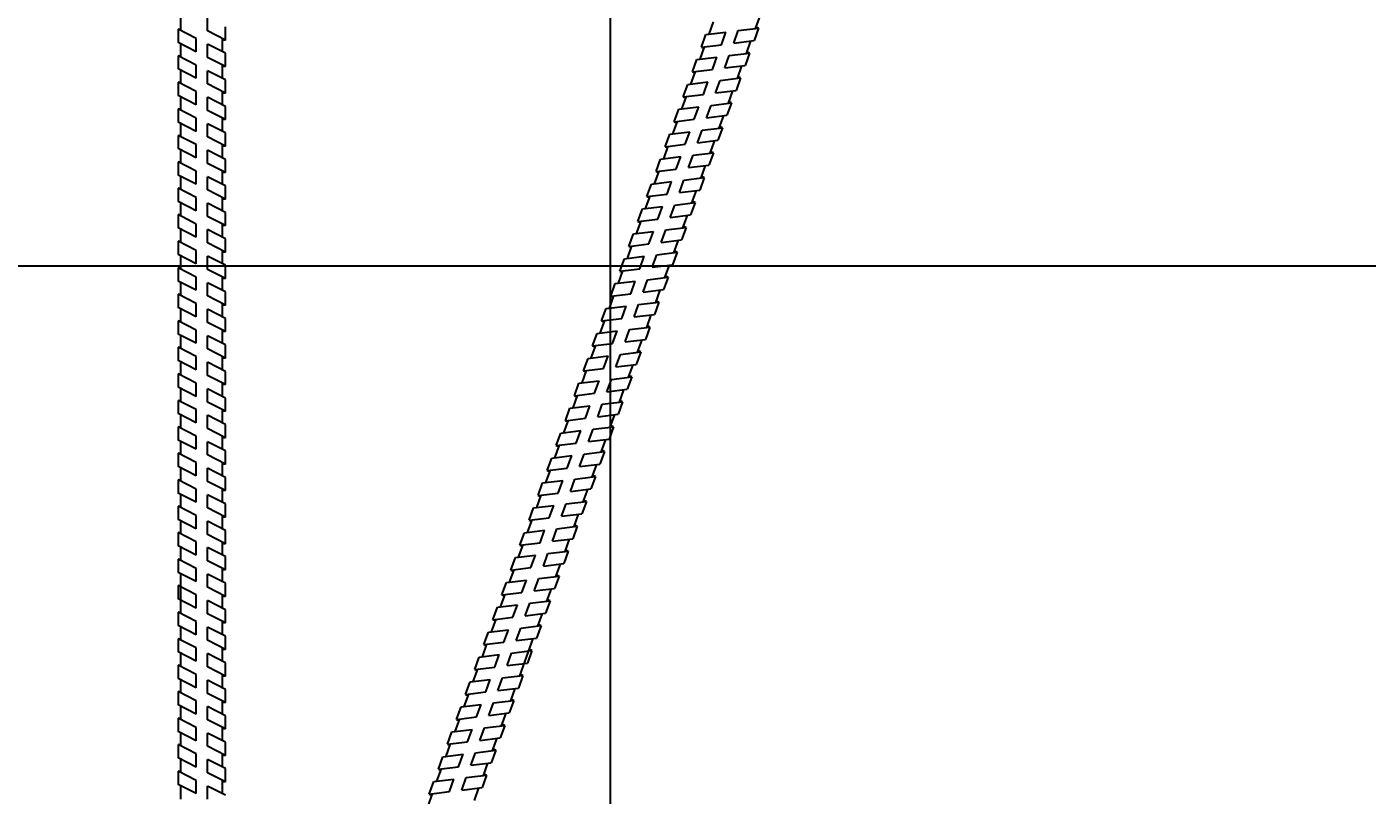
# Model space of a CAD drawing. Header units: millimetres. Extents: x -1985 to 969, y 203 to 500.
# Drawn here: x -1851.18 to -1837.03, y 437.42 to 445.53 of the extents above; entities that cross this region are included whole.
import ezdxf

# ---------------------------------------------------------------- set-up
doc = ezdxf.new("R2010")
doc.units = ezdxf.units.MM
doc.header["$PDMODE"] = 1
doc.layers.add('надписи', color=7, linetype='Continuous')
doc.layers.add('ШПАЛА', color=7, linetype='Continuous')
doc.dimstyles.new('ISO-25', dxfattribs={"dimtxt": 2.5, "dimasz": 2.5, "dimexe": 1.25, "dimexo": 0.625, "dimtad": 1, "dimdec": 0, "dimlfac": 50, "dimtxsty": 'Standard', "dimcen": 2.5, "dimadec": 0, "dimazin": 0, "dimtfac": 1, "dimtdec": 0, "dimtmove": 0, "dimatfit": 3, "dimfxl": 0, "dimarcsym": 0})

# ---------------------------------------------------------------- blocks, each defined once
blk = doc.blocks.new('*D126')
at = {"layer": 'Defpoints', "color": 0}
for p in [(-1874.208, 443.008), (-1854.179, 430.777), (-1828.469, 430.777)]:
    blk.add_point(p, dxfattribs=at)
at = {"layer": 'надписи', "color": 0, "lineweight": -2}
for p, q in [((-1873.583, 443.008), (-1827.219, 443.008)), ((-1828.469, 440.508), (-1828.469, 433.277)), ((-1853.554, 430.777), (-1827.219, 430.777))]:
    blk.add_line(p, q, dxfattribs=at)
at = {"layer": 'надписи', "color": 0}
for points in [[(-1828.886, 440.508), (-1828.052, 440.508), (-1828.469, 443.008)], [(-1828.886, 433.277), (-1828.052, 433.277), (-1828.469, 430.777)]]:
    blk.add_solid(points, dxfattribs=at)
at = {"layer": 'надписи', "color": 0, "insert": (-1830.344, 436.893), "char_height": 2.5, "attachment_point": 5, "rotation": 90}
blk.add_mtext('700', dxfattribs=at)

msp = doc.modelspace()

# ---------------------------------------------------------------- linework, layer by layer
msp.add_line((-1845.018, 431.193), (-1845.018, 450.981))
at = {"color": 252}
for p, q in [((-1849.583, 445.508), (-1849.583, 445.368)), ((-1849.583, 445.508), (-1849.553, 445.508)), ((-1849.39, 445.41), (-1849.583, 445.508)), ((-1849.083, 445.394), (-1849.083, 445.534)), ((-1843.668, 445.493), (-1843.453, 445.519)), ((-1843.453, 445.519), (-1843.501, 445.388)), ((-1843.453, 445.519), (-1843.481, 445.53)), ((-1849.39, 445.27), (-1849.583, 445.368)), ((-1849.083, 445.394), (-1849.273, 445.491)), ((-1849.083, 445.394), (-1849.113, 445.394)), ((-1844.057, 445.319), (-1844.01, 445.451)), ((-1844.01, 445.451), (-1843.798, 445.477)), ((-1843.715, 445.361), (-1843.501, 445.388)), ((-1849.583, 445.228), (-1849.583, 445.088)), ((-1849.583, 445.228), (-1849.553, 445.228)), ((-1849.39, 445.13), (-1849.583, 445.228)), ((-1849.083, 445.254), (-1849.273, 445.351)), ((-1849.083, 445.114), (-1849.083, 445.254)), ((-1844.057, 445.319), (-1843.846, 445.345)), ((-1844.057, 445.319), (-1844.029, 445.309)), ((-1843.763, 445.23), (-1843.548, 445.257)), ((-1843.548, 445.257), (-1843.596, 445.125)), ((-1843.548, 445.257), (-1843.576, 445.267)), ((-1849.39, 444.99), (-1849.583, 445.088)), ((-1849.083, 445.114), (-1849.273, 445.211)), ((-1849.083, 445.114), (-1849.113, 445.114)), ((-1844.153, 445.057), (-1844.105, 445.188)), ((-1844.153, 445.057), (-1843.941, 445.083)), ((-1844.105, 445.188), (-1843.893, 445.214)), ((-1843.811, 445.099), (-1843.596, 445.125)), ((-1849.583, 444.948), (-1849.583, 444.808)), ((-1849.583, 444.948), (-1849.553, 444.948)), ((-1849.39, 444.85), (-1849.583, 444.948)), ((-1849.083, 444.974), (-1849.273, 445.07)), ((-1849.083, 444.834), (-1849.083, 444.974)), ((-1844.201, 444.925), (-1843.989, 444.951)), ((-1844.153, 445.057), (-1844.125, 445.047)), ((-1843.859, 444.967), (-1843.644, 444.993)), ((-1843.644, 444.993), (-1843.692, 444.862)), ((-1843.644, 444.993), (-1843.672, 445.004)), ((-1849.39, 444.71), (-1849.583, 444.808)), ((-1849.083, 444.834), (-1849.273, 444.93)), ((-1849.083, 444.693), (-1849.273, 444.79)), ((-1849.083, 444.834), (-1849.113, 444.834)), ((-1844.249, 444.793), (-1844.201, 444.925)), ((-1844.249, 444.793), (-1844.037, 444.819)), ((-1844.249, 444.793), (-1844.221, 444.783)), ((-1843.907, 444.835), (-1843.692, 444.862)), ((-1849.583, 444.668), (-1849.583, 444.528)), ((-1849.583, 444.668), (-1849.553, 444.668)), ((-1849.39, 444.569), (-1849.583, 444.668)), ((-1849.083, 444.553), (-1849.273, 444.65)), ((-1849.083, 444.553), (-1849.083, 444.693)), ((-1844.345, 444.531), (-1844.297, 444.662)), ((-1844.297, 444.662), (-1844.085, 444.688)), ((-1843.955, 444.704), (-1843.74, 444.731)), ((-1843.74, 444.731), (-1843.788, 444.599)), ((-1843.74, 444.731), (-1843.768, 444.741)), ((-1849.39, 444.429), (-1849.583, 444.528)), ((-1849.083, 444.413), (-1849.273, 444.51)), ((-1849.083, 444.553), (-1849.113, 444.553)), ((-1844.345, 444.531), (-1844.133, 444.557)), ((-1844.345, 444.531), (-1844.316, 444.52)), ((-1844.002, 444.573), (-1843.788, 444.599)), ((-1849.583, 444.387), (-1849.583, 444.247)), ((-1849.583, 444.387), (-1849.553, 444.387)), ((-1849.39, 444.289), (-1849.583, 444.387)), ((-1849.083, 444.273), (-1849.273, 444.37)), ((-1849.083, 444.273), (-1849.083, 444.413)), ((-1844.44, 444.267), (-1844.392, 444.399)), ((-1844.392, 444.399), (-1844.181, 444.425)), ((-1844.05, 444.441), (-1843.836, 444.467)), ((-1843.836, 444.467), (-1843.883, 444.336)), ((-1843.836, 444.467), (-1843.864, 444.478)), ((-1849.39, 444.149), (-1849.583, 444.247)), ((-1849.083, 444.133), (-1849.273, 444.23)), ((-1849.083, 444.273), (-1849.113, 444.273)), ((-1844.44, 444.267), (-1844.229, 444.293)), ((-1844.44, 444.267), (-1844.412, 444.257)), ((-1844.098, 444.309), (-1843.883, 444.336)), ((-1849.583, 444.108), (-1849.583, 443.968)), ((-1849.583, 444.108), (-1849.553, 444.108)), ((-1849.39, 444.01), (-1849.583, 444.108)), ((-1849.083, 443.993), (-1849.273, 444.09)), ((-1849.083, 443.993), (-1849.083, 444.133)), ((-1844.536, 444.004), (-1844.488, 444.136)), ((-1844.488, 444.136), (-1844.276, 444.162)), ((-1844.146, 444.178), (-1843.931, 444.204)), ((-1843.931, 444.204), (-1843.979, 444.072)), ((-1843.931, 444.204), (-1843.96, 444.214)), ((-1849.39, 443.87), (-1849.583, 443.968)), ((-1849.083, 443.854), (-1849.273, 443.95)), ((-1849.083, 443.993), (-1849.113, 443.993)), ((-1844.536, 444.004), (-1844.324, 444.03)), ((-1844.536, 444.004), (-1844.508, 443.994)), ((-1844.194, 444.046), (-1843.979, 444.072)), ((-1844.027, 443.941), (-1844.055, 443.951)), ((-1849.583, 443.828), (-1849.583, 443.688)), ((-1849.583, 443.828), (-1849.553, 443.828)), ((-1849.39, 443.73), (-1849.583, 443.828)), ((-1849.083, 443.714), (-1849.273, 443.81)), ((-1849.083, 443.714), (-1849.083, 443.854)), ((-1844.632, 443.741), (-1844.584, 443.872)), ((-1844.584, 443.872), (-1844.372, 443.898)), ((-1844.29, 443.783), (-1844.075, 443.809)), ((-1844.242, 443.914), (-1844.027, 443.941)), ((-1844.027, 443.941), (-1844.075, 443.809)), ((-1849.39, 443.59), (-1849.583, 443.688)), ((-1849.083, 443.573), (-1849.273, 443.67)), ((-1849.083, 443.714), (-1849.113, 443.714)), ((-1844.632, 443.741), (-1844.42, 443.767)), ((-1844.632, 443.741), (-1844.604, 443.731)), ((-1844.338, 443.651), (-1844.123, 443.677)), ((-1844.123, 443.677), (-1844.171, 443.546)), ((-1844.123, 443.677), (-1844.151, 443.687)), ((-1849.583, 443.549), (-1849.583, 443.409)), ((-1849.583, 443.549), (-1849.553, 443.549)), ((-1849.39, 443.45), (-1849.583, 443.549)), ((-1849.083, 443.433), (-1849.273, 443.53)), ((-1849.083, 443.433), (-1849.083, 443.573)), ((-1844.728, 443.477), (-1844.68, 443.609)), ((-1844.68, 443.609), (-1844.468, 443.635)), ((-1844.386, 443.519), (-1844.171, 443.546)), ((-1849.39, 443.31), (-1849.583, 443.409)), ((-1849.083, 443.294), (-1849.273, 443.391)), ((-1849.083, 443.433), (-1849.113, 443.433)), ((-1844.728, 443.477), (-1844.516, 443.503)), ((-1844.728, 443.477), (-1844.7, 443.467)), ((-1844.434, 443.387), (-1844.219, 443.414)), ((-1844.219, 443.414), (-1844.267, 443.282)), ((-1844.219, 443.414), (-1844.247, 443.424)), ((-1849.583, 443.269), (-1849.583, 443.129)), ((-1849.583, 443.269), (-1849.553, 443.269)), ((-1849.39, 443.17), (-1849.583, 443.269)), ((-1849.083, 443.154), (-1849.273, 443.251)), ((-1849.083, 443.154), (-1849.083, 443.294)), ((-1844.824, 443.214), (-1844.776, 443.345)), ((-1844.824, 443.214), (-1844.612, 443.24)), ((-1844.776, 443.345), (-1844.564, 443.371)), ((-1844.482, 443.256), (-1844.267, 443.282)), ((-1849.39, 443.03), (-1849.583, 443.129)), ((-1849.083, 443.014), (-1849.273, 443.111)), ((-1849.083, 443.154), (-1849.113, 443.154)), ((-1844.871, 443.083), (-1844.66, 443.109)), ((-1844.824, 443.214), (-1844.796, 443.204)), ((-1844.529, 443.125), (-1844.314, 443.152)), ((-1844.314, 443.152), (-1844.362, 443.02)), ((-1844.314, 443.152), (-1844.343, 443.162)), ((-1849.583, 442.988), (-1849.583, 442.848)), ((-1849.583, 442.988), (-1849.553, 442.988)), ((-1849.39, 442.89), (-1849.583, 442.988)), ((-1849.083, 442.874), (-1849.273, 442.971)), ((-1849.083, 442.874), (-1849.083, 443.014)), ((-1844.919, 442.952), (-1844.871, 443.083)), ((-1844.919, 442.952), (-1844.707, 442.978)), ((-1844.919, 442.952), (-1844.891, 442.941)), ((-1844.577, 442.994), (-1844.362, 443.02)), ((-1849.39, 442.75), (-1849.583, 442.848)), ((-1849.083, 442.733), (-1849.273, 442.83)), ((-1849.083, 442.874), (-1849.113, 442.874)), ((-1845.015, 442.688), (-1844.967, 442.82)), ((-1844.967, 442.82), (-1844.755, 442.846)), ((-1844.625, 442.862), (-1844.41, 442.888)), ((-1844.41, 442.888), (-1844.458, 442.757)), ((-1844.41, 442.888), (-1844.439, 442.899)), ((-1849.583, 442.708), (-1849.583, 442.568)), ((-1849.583, 442.708), (-1849.553, 442.708)), ((-1849.39, 442.61), (-1849.583, 442.708)), ((-1849.083, 442.593), (-1849.273, 442.69)), ((-1849.083, 442.593), (-1849.083, 442.733)), ((-1845.015, 442.688), (-1844.803, 442.714)), ((-1845.015, 442.688), (-1844.987, 442.678)), ((-1844.673, 442.73), (-1844.458, 442.757)), ((-1849.39, 442.47), (-1849.583, 442.568)), ((-1849.083, 442.453), (-1849.273, 442.55)), ((-1849.083, 442.593), (-1849.113, 442.593)), ((-1845.111, 442.426), (-1845.063, 442.557)), ((-1845.063, 442.557), (-1844.851, 442.583)), ((-1844.721, 442.599), (-1844.506, 442.626)), ((-1844.506, 442.626), (-1844.554, 442.494)), ((-1844.506, 442.626), (-1844.534, 442.636)), ((-1849.583, 442.428), (-1849.583, 442.288)), ((-1849.583, 442.428), (-1849.553, 442.428)), ((-1849.39, 442.33), (-1849.583, 442.428)), ((-1849.083, 442.313), (-1849.273, 442.41)), ((-1849.083, 442.313), (-1849.083, 442.453)), ((-1845.111, 442.426), (-1844.899, 442.452)), ((-1845.111, 442.426), (-1845.083, 442.416)), ((-1844.769, 442.468), (-1844.554, 442.494)), ((-1849.39, 442.19), (-1849.583, 442.288)), ((-1849.083, 442.173), (-1849.273, 442.27)), ((-1849.083, 442.313), (-1849.113, 442.313)), ((-1845.206, 442.162), (-1845.159, 442.294)), ((-1845.159, 442.294), (-1844.947, 442.32)), ((-1844.816, 442.336), (-1844.602, 442.362)), ((-1844.602, 442.362), (-1844.649, 442.231)), ((-1844.602, 442.362), (-1844.63, 442.373)), ((-1849.583, 442.148), (-1849.583, 442.008)), ((-1849.583, 442.148), (-1849.553, 442.148)), ((-1849.39, 442.049), (-1849.583, 442.148)), ((-1849.083, 442.033), (-1849.273, 442.13)), ((-1849.083, 442.033), (-1849.083, 442.173)), ((-1845.206, 442.162), (-1844.995, 442.188)), ((-1845.206, 442.162), (-1845.178, 442.152)), ((-1844.864, 442.204), (-1844.649, 442.231)), ((-1844.697, 442.099), (-1844.726, 442.109)), ((-1849.39, 441.909), (-1849.583, 442.008)), ((-1849.083, 441.893), (-1849.273, 441.99)), ((-1849.083, 442.033), (-1849.113, 442.033)), ((-1845.302, 441.899), (-1845.254, 442.031)), ((-1845.254, 442.031), (-1845.043, 442.057)), ((-1844.96, 441.941), (-1844.745, 441.967)), ((-1844.912, 442.073), (-1844.697, 442.099)), ((-1844.697, 442.099), (-1844.745, 441.967)), ((-1849.583, 441.867), (-1849.583, 441.727)), ((-1849.583, 441.867), (-1849.553, 441.867)), ((-1849.39, 441.769), (-1849.583, 441.867)), ((-1849.083, 441.753), (-1849.273, 441.85)), ((-1849.083, 441.753), (-1849.083, 441.893)), ((-1845.302, 441.899), (-1845.091, 441.925)), ((-1845.302, 441.899), (-1845.274, 441.889)), ((-1845.008, 441.809), (-1844.793, 441.836)), ((-1844.793, 441.836), (-1844.841, 441.704)), ((-1844.793, 441.836), (-1844.822, 441.846)), ((-1849.39, 441.629), (-1849.583, 441.727)), ((-1849.083, 441.612), (-1849.273, 441.709)), ((-1849.083, 441.753), (-1849.113, 441.753)), ((-1845.398, 441.636), (-1845.35, 441.767)), ((-1845.35, 441.767), (-1845.138, 441.793)), ((-1845.056, 441.678), (-1844.841, 441.704)), ((-1849.583, 441.587), (-1849.583, 441.447)), ((-1849.583, 441.587), (-1849.553, 441.587)), ((-1849.39, 441.489), (-1849.583, 441.587)), ((-1849.083, 441.472), (-1849.273, 441.569)), ((-1849.083, 441.472), (-1849.083, 441.612)), ((-1845.398, 441.636), (-1845.186, 441.662)), ((-1845.398, 441.636), (-1845.37, 441.626)), ((-1845.104, 441.546), (-1844.889, 441.572)), ((-1844.889, 441.572), (-1844.937, 441.441)), ((-1844.889, 441.572), (-1844.917, 441.583)), ((-1849.39, 441.349), (-1849.583, 441.447)), ((-1849.083, 441.332), (-1849.273, 441.429)), ((-1849.083, 441.472), (-1849.113, 441.472)), ((-1845.494, 441.372), (-1845.446, 441.504)), ((-1845.494, 441.372), (-1845.282, 441.399)), ((-1845.446, 441.504), (-1845.234, 441.53)), ((-1845.152, 441.414), (-1844.937, 441.441)), ((-1849.583, 441.308), (-1849.583, 441.168)), ((-1849.583, 441.308), (-1849.553, 441.308)), ((-1849.39, 441.21), (-1849.583, 441.308)), ((-1849.083, 441.192), (-1849.273, 441.289)), ((-1849.083, 441.192), (-1849.083, 441.332)), ((-1845.542, 441.241), (-1845.33, 441.267)), ((-1845.494, 441.372), (-1845.466, 441.362)), ((-1845.2, 441.283), (-1844.985, 441.309)), ((-1844.985, 441.309), (-1845.033, 441.178)), ((-1844.985, 441.309), (-1845.013, 441.319)), ((-1849.39, 441.07), (-1849.583, 441.168)), ((-1849.083, 441.053), (-1849.273, 441.15)), ((-1849.083, 441.192), (-1849.113, 441.192)), ((-1845.59, 441.109), (-1845.542, 441.241)), ((-1845.59, 441.109), (-1845.378, 441.135)), ((-1845.248, 441.151), (-1845.033, 441.178)), ((-1849.583, 441.028), (-1849.583, 440.888)), ((-1849.583, 441.028), (-1849.553, 441.028)), ((-1849.39, 440.929), (-1849.583, 441.028)), ((-1849.083, 440.913), (-1849.273, 441.01)), ((-1849.083, 440.913), (-1849.083, 441.053)), ((-1845.686, 440.846), (-1845.638, 440.977)), ((-1845.638, 440.977), (-1845.426, 441.003)), ((-1845.59, 441.109), (-1845.562, 441.099)), ((-1845.296, 441.019), (-1845.081, 441.046)), ((-1845.081, 441.046), (-1845.129, 440.914)), ((-1845.081, 441.046), (-1845.109, 441.056)), ((-1849.39, 440.789), (-1849.583, 440.888)), ((-1849.083, 440.773), (-1849.273, 440.87)), ((-1849.083, 440.913), (-1849.113, 440.913)), ((-1845.686, 440.846), (-1845.474, 440.872)), ((-1845.686, 440.846), (-1845.658, 440.835)), ((-1845.344, 440.888), (-1845.129, 440.914)), ((-1849.583, 440.748), (-1849.583, 440.608)), ((-1849.583, 440.748), (-1849.553, 440.748)), ((-1849.39, 440.65), (-1849.583, 440.748)), ((-1849.083, 440.633), (-1849.273, 440.73)), ((-1849.083, 440.633), (-1849.083, 440.773)), ((-1845.782, 440.582), (-1845.734, 440.714)), ((-1845.734, 440.714), (-1845.522, 440.74)), ((-1845.392, 440.756), (-1845.177, 440.782)), ((-1845.177, 440.782), (-1845.225, 440.651)), ((-1845.177, 440.782), (-1845.205, 440.793)), ((-1849.39, 440.51), (-1849.583, 440.608)), ((-1849.083, 440.494), (-1849.273, 440.59)), ((-1849.083, 440.633), (-1849.113, 440.633)), ((-1845.782, 440.582), (-1845.57, 440.608)), ((-1845.782, 440.582), (-1845.754, 440.572)), ((-1845.439, 440.624), (-1845.225, 440.651)), ((-1849.583, 440.468), (-1849.583, 440.328)), ((-1849.583, 440.468), (-1849.553, 440.468)), ((-1849.39, 440.37), (-1849.583, 440.468)), ((-1849.083, 440.354), (-1849.273, 440.45)), ((-1849.083, 440.354), (-1849.083, 440.494)), ((-1845.877, 440.32), (-1845.829, 440.452)), ((-1845.829, 440.452), (-1845.617, 440.478)), ((-1845.487, 440.494), (-1845.272, 440.52)), ((-1845.272, 440.52), (-1845.32, 440.388)), ((-1845.272, 440.52), (-1845.301, 440.53)), ((-1849.39, 440.23), (-1849.583, 440.328)), ((-1849.083, 440.213), (-1849.273, 440.31)), ((-1849.083, 440.354), (-1849.113, 440.354)), ((-1845.877, 440.32), (-1845.665, 440.346)), ((-1845.877, 440.32), (-1845.849, 440.31)), ((-1845.535, 440.362), (-1845.32, 440.388)), ((-1845.368, 440.257), (-1845.396, 440.267)), ((-1849.583, 440.19), (-1849.583, 440.05)), ((-1849.583, 440.19), (-1849.553, 440.19)), ((-1849.39, 440.092), (-1849.583, 440.19)), ((-1849.083, 440.073), (-1849.273, 440.17)), ((-1849.083, 440.073), (-1849.083, 440.213)), ((-1845.973, 440.057), (-1845.925, 440.188)), ((-1845.925, 440.188), (-1845.713, 440.214)), ((-1845.631, 440.099), (-1845.416, 440.125)), ((-1845.583, 440.23), (-1845.368, 440.257)), ((-1845.368, 440.257), (-1845.416, 440.125)), ((-1849.39, 439.952), (-1849.583, 440.05)), ((-1849.083, 439.936), (-1849.273, 440.032)), ((-1849.083, 440.073), (-1849.113, 440.073)), ((-1845.973, 440.057), (-1845.761, 440.083)), ((-1845.973, 440.057), (-1845.945, 440.047)), ((-1845.678, 439.968), (-1845.464, 439.994)), ((-1845.464, 439.994), (-1845.511, 439.863)), ((-1845.464, 439.994), (-1845.492, 440.004)), ((-1849.583, 439.91), (-1849.583, 439.77)), ((-1849.583, 439.91), (-1849.553, 439.91)), ((-1849.39, 439.812), (-1849.583, 439.91)), ((-1849.083, 439.796), (-1849.273, 439.892)), ((-1849.083, 439.796), (-1849.083, 439.936)), ((-1846.068, 439.794), (-1846.021, 439.926)), ((-1846.021, 439.926), (-1845.809, 439.952)), ((-1845.726, 439.836), (-1845.511, 439.863)), ((-1849.39, 439.672), (-1849.583, 439.77)), ((-1849.083, 439.655), (-1849.273, 439.752)), ((-1849.083, 439.796), (-1849.113, 439.796)), ((-1846.068, 439.794), (-1845.857, 439.82)), ((-1846.068, 439.794), (-1846.04, 439.784)), ((-1845.774, 439.704), (-1845.559, 439.731)), ((-1845.559, 439.731), (-1845.607, 439.599)), ((-1845.559, 439.731), (-1845.588, 439.741)), ((-1849.583, 439.63), (-1849.583, 439.49)), ((-1849.583, 439.63), (-1849.553, 439.63)), ((-1849.39, 439.532), (-1849.583, 439.63)), ((-1849.083, 439.515), (-1849.273, 439.612)), ((-1849.083, 439.515), (-1849.083, 439.655)), ((-1846.164, 439.531), (-1846.116, 439.662)), ((-1846.164, 439.531), (-1845.952, 439.557)), ((-1846.116, 439.662), (-1845.905, 439.689)), ((-1845.822, 439.573), (-1845.607, 439.599)), ((-1849.39, 439.392), (-1849.583, 439.49)), ((-1849.083, 439.375), (-1849.273, 439.472)), ((-1849.083, 439.515), (-1849.113, 439.515)), ((-1846.211, 439.401), (-1846, 439.427)), ((-1846.164, 439.531), (-1846.136, 439.521)), ((-1845.869, 439.443), (-1845.654, 439.47)), ((-1845.654, 439.47), (-1845.702, 439.338)), ((-1845.654, 439.47), (-1845.683, 439.48)), ((-1849.583, 439.35), (-1849.583, 439.21)), ((-1849.583, 439.35), (-1849.553, 439.35)), ((-1849.39, 439.251), (-1849.583, 439.35)), ((-1849.083, 439.235), (-1849.273, 439.332)), ((-1849.083, 439.235), (-1849.083, 439.375)), ((-1846.259, 439.27), (-1846.211, 439.401)), ((-1846.259, 439.27), (-1846.047, 439.296)), ((-1845.917, 439.312), (-1845.702, 439.338)), ((-1849.39, 439.111), (-1849.583, 439.21)), ((-1849.083, 439.095), (-1849.273, 439.192)), ((-1849.083, 439.235), (-1849.113, 439.235)), ((-1846.355, 439.007), (-1846.307, 439.138)), ((-1846.307, 439.138), (-1846.095, 439.164)), ((-1846.259, 439.27), (-1846.231, 439.26)), ((-1845.965, 439.18), (-1845.75, 439.207)), ((-1845.75, 439.207), (-1845.798, 439.075)), ((-1845.75, 439.207), (-1845.779, 439.217)), ((-1849.583, 439.069), (-1849.583, 438.929)), ((-1849.583, 439.069), (-1849.553, 439.069)), ((-1849.39, 438.971), (-1849.583, 439.069)), ((-1849.083, 438.955), (-1849.273, 439.052)), ((-1849.083, 438.955), (-1849.083, 439.095)), ((-1846.355, 439.007), (-1846.143, 439.033)), ((-1846.355, 439.007), (-1846.327, 438.996)), ((-1846.013, 439.049), (-1845.798, 439.075)), ((-1849.39, 438.831), (-1849.583, 438.929)), ((-1849.083, 438.814), (-1849.273, 438.911)), ((-1849.083, 438.955), (-1849.113, 438.955)), ((-1846.451, 438.743), (-1846.403, 438.875)), ((-1846.403, 438.875), (-1846.191, 438.901)), ((-1846.061, 438.917), (-1845.846, 438.943)), ((-1845.846, 438.943), (-1845.894, 438.812)), ((-1845.846, 438.943), (-1845.874, 438.954)), ((-1849.583, 438.789), (-1849.583, 438.649)), ((-1849.583, 438.789), (-1849.553, 438.789)), ((-1849.39, 438.691), (-1849.583, 438.789)), ((-1849.083, 438.674), (-1849.273, 438.771)), ((-1849.083, 438.674), (-1849.083, 438.814)), ((-1846.451, 438.743), (-1846.239, 438.769)), ((-1846.451, 438.743), (-1846.423, 438.733)), ((-1846.109, 438.785), (-1845.894, 438.812)), ((-1849.39, 438.551), (-1849.583, 438.649)), ((-1849.083, 438.534), (-1849.273, 438.631)), ((-1849.083, 438.674), (-1849.113, 438.674)), ((-1846.547, 438.48), (-1846.499, 438.612)), ((-1846.499, 438.612), (-1846.287, 438.638)), ((-1846.157, 438.654), (-1845.942, 438.68)), ((-1845.942, 438.68), (-1845.99, 438.548)), ((-1845.942, 438.68), (-1845.97, 438.69)), ((-1849.583, 438.51), (-1849.583, 438.37)), ((-1849.583, 438.51), (-1849.553, 438.51)), ((-1849.39, 438.412), (-1849.583, 438.51)), ((-1849.083, 438.394), (-1849.273, 438.491)), ((-1849.083, 438.394), (-1849.083, 438.534)), ((-1846.547, 438.48), (-1846.335, 438.506)), ((-1846.547, 438.48), (-1846.519, 438.47)), ((-1846.205, 438.522), (-1845.99, 438.548)), ((-1846.038, 438.416), (-1846.066, 438.427)), ((-1849.39, 438.272), (-1849.583, 438.37)), ((-1849.083, 438.255), (-1849.273, 438.352)), ((-1849.083, 438.394), (-1849.113, 438.394)), ((-1846.643, 438.216), (-1846.595, 438.348)), ((-1846.595, 438.348), (-1846.383, 438.374)), ((-1846.301, 438.258), (-1846.086, 438.285)), ((-1846.253, 438.39), (-1846.038, 438.416)), ((-1846.038, 438.416), (-1846.086, 438.285)), ((-1849.583, 438.23), (-1849.583, 438.09)), ((-1849.583, 438.23), (-1849.553, 438.23)), ((-1849.39, 438.131), (-1849.583, 438.23)), ((-1849.083, 438.115), (-1849.273, 438.212)), ((-1849.083, 438.115), (-1849.083, 438.255)), ((-1846.643, 438.216), (-1846.431, 438.242)), ((-1846.643, 438.216), (-1846.615, 438.206)), ((-1846.349, 438.127), (-1846.134, 438.153)), ((-1846.134, 438.153), (-1846.182, 438.022)), ((-1846.134, 438.153), (-1846.162, 438.163)), ((-1849.39, 437.991), (-1849.583, 438.09)), ((-1849.083, 437.975), (-1849.273, 438.072)), ((-1849.083, 438.115), (-1849.113, 438.115)), ((-1846.739, 437.953), (-1846.691, 438.085)), ((-1846.691, 438.085), (-1846.479, 438.111)), ((-1846.396, 437.995), (-1846.182, 438.022)), ((-1849.583, 437.95), (-1849.583, 437.81)), ((-1849.583, 437.95), (-1849.553, 437.95)), ((-1849.39, 437.852), (-1849.583, 437.95)), ((-1849.083, 437.835), (-1849.273, 437.932)), ((-1849.083, 437.835), (-1849.083, 437.975)), ((-1846.739, 437.953), (-1846.527, 437.979)), ((-1846.739, 437.953), (-1846.71, 437.943)), ((-1846.444, 437.864), (-1846.229, 437.891)), ((-1846.229, 437.891), (-1846.277, 437.759)), ((-1846.229, 437.891), (-1846.257, 437.901)), ((-1849.39, 437.712), (-1849.583, 437.81)), ((-1849.083, 437.696), (-1849.273, 437.793)), ((-1849.083, 437.835), (-1849.113, 437.835)), ((-1846.834, 437.691), (-1846.786, 437.822)), ((-1846.834, 437.691), (-1846.622, 437.717)), ((-1846.786, 437.822), (-1846.574, 437.848)), ((-1846.492, 437.733), (-1846.277, 437.759)), ((-1849.583, 437.67), (-1849.583, 437.53)), ((-1849.583, 437.67), (-1849.553, 437.67)), ((-1849.39, 437.572), (-1849.583, 437.67)), ((-1849.083, 437.556), (-1849.273, 437.653)), ((-1849.083, 437.556), (-1849.083, 437.696)), ((-1846.882, 437.559), (-1846.67, 437.585)), ((-1846.834, 437.691), (-1846.806, 437.681)), ((-1846.54, 437.601), (-1846.325, 437.628)), ((-1846.325, 437.628), (-1846.373, 437.496)), ((-1846.325, 437.628), (-1846.353, 437.638)), ((-1849.39, 437.432), (-1849.583, 437.53)), ((-1849.083, 437.415), (-1849.273, 437.512)), ((-1849.083, 437.556), (-1849.113, 437.556)), ((-1846.93, 437.428), (-1846.882, 437.559)), ((-1846.93, 437.428), (-1846.718, 437.454)), ((-1846.588, 437.47), (-1846.373, 437.496)), ((-1846.93, 437.428), (-1846.902, 437.417))]:
    msp.add_line(p, q, dxfattribs=at)
at = {"layer": 'надписи', "color": 7}
msp.add_arc((-1720.04, 745), 339.073, 242.93153, 247.98984, dxfattribs=at)
at = {"layer": 'надписи', "color": 7, "start_tangent": (0.267874, 0.963454)}
msp.add_spline([(-1886.013, 430.746), (-1883.37, 440.78), (-1872.005, 444.609), (-1859.592, 438.328), (-1850.496, 433.493), (-1847.294, 430.68)], degree=3, dxfattribs=at)
at = {"layer": 'ШПАЛА', "color": 252}
for p, q in [((-1843.486, 445.515), (-1843.438, 445.647)), ((-1849.553, 445.493), (-1849.553, 445.633)), ((-1849.273, 445.491), (-1849.273, 445.631)), ((-1843.976, 445.455), (-1843.928, 445.587)), ((-1849.39, 445.27), (-1849.39, 445.41)), ((-1849.113, 445.269), (-1849.113, 445.409)), ((-1843.846, 445.345), (-1843.798, 445.477)), ((-1843.715, 445.361), (-1843.668, 445.493)), ((-1843.582, 445.253), (-1843.534, 445.384)), ((-1849.553, 445.213), (-1849.553, 445.353)), ((-1849.273, 445.211), (-1849.273, 445.351)), ((-1844.072, 445.192), (-1844.024, 445.323)), ((-1843.811, 445.099), (-1843.763, 445.23)), ((-1849.39, 444.99), (-1849.39, 445.13)), ((-1849.113, 444.989), (-1849.113, 445.129)), ((-1843.941, 445.083), (-1843.893, 445.214)), ((-1843.678, 444.989), (-1843.63, 445.121)), ((-1849.553, 444.933), (-1849.553, 445.073)), ((-1849.273, 444.93), (-1849.273, 445.07)), ((-1844.168, 444.929), (-1844.12, 445.061)), ((-1844.037, 444.819), (-1843.989, 444.951)), ((-1843.907, 444.835), (-1843.859, 444.967)), ((-1849.553, 444.652), (-1849.553, 444.793)), ((-1849.39, 444.71), (-1849.39, 444.85)), ((-1849.273, 444.65), (-1849.273, 444.79)), ((-1849.113, 444.709), (-1849.113, 444.849)), ((-1844.263, 444.666), (-1844.216, 444.798)), ((-1843.773, 444.726), (-1843.725, 444.858)), ((-1844.133, 444.557), (-1844.085, 444.688)), ((-1844.002, 444.573), (-1843.955, 444.704)), ((-1849.553, 444.372), (-1849.553, 444.512)), ((-1849.39, 444.429), (-1849.39, 444.569)), ((-1849.273, 444.37), (-1849.273, 444.51)), ((-1849.113, 444.428), (-1849.113, 444.569)), ((-1844.359, 444.403), (-1844.311, 444.535)), ((-1843.869, 444.463), (-1843.821, 444.595)), ((-1844.229, 444.293), (-1844.181, 444.425)), ((-1844.098, 444.309), (-1844.05, 444.441)), ((-1849.553, 444.093), (-1849.553, 444.232)), ((-1849.39, 444.149), (-1849.39, 444.289)), ((-1849.273, 444.09), (-1849.273, 444.23)), ((-1849.113, 444.148), (-1849.113, 444.288)), ((-1844.455, 444.14), (-1844.407, 444.271)), ((-1843.965, 444.2), (-1843.917, 444.332)), ((-1844.324, 444.03), (-1844.276, 444.162)), ((-1844.194, 444.046), (-1844.146, 444.178)), ((-1849.553, 443.813), (-1849.553, 443.953)), ((-1849.39, 443.87), (-1849.39, 444.01)), ((-1849.273, 443.81), (-1849.273, 443.95)), ((-1849.113, 443.869), (-1849.113, 444.008)), ((-1844.551, 443.876), (-1844.503, 444.008)), ((-1844.061, 443.937), (-1844.013, 444.068)), ((-1844.42, 443.767), (-1844.372, 443.898)), ((-1844.29, 443.783), (-1844.242, 443.914)), ((-1844.157, 443.673), (-1844.109, 443.805)), ((-1849.553, 443.533), (-1849.553, 443.673)), ((-1849.39, 443.59), (-1849.39, 443.73)), ((-1849.273, 443.53), (-1849.273, 443.67)), ((-1849.113, 443.589), (-1849.113, 443.729)), ((-1844.647, 443.613), (-1844.599, 443.745)), ((-1844.516, 443.503), (-1844.468, 443.635)), ((-1844.386, 443.519), (-1844.338, 443.651)), ((-1844.252, 443.41), (-1844.205, 443.541)), ((-1849.553, 443.253), (-1849.553, 443.393)), ((-1849.39, 443.31), (-1849.39, 443.45)), ((-1849.273, 443.251), (-1849.273, 443.391)), ((-1849.113, 443.309), (-1849.113, 443.449)), ((-1844.743, 443.35), (-1844.695, 443.481)), ((-1844.482, 443.256), (-1844.434, 443.387)), ((-1844.612, 443.24), (-1844.564, 443.371)), ((-1844.348, 443.147), (-1844.3, 443.278)), ((-1849.553, 442.973), (-1849.553, 443.113)), ((-1849.39, 443.03), (-1849.39, 443.17)), ((-1849.273, 442.971), (-1849.273, 443.111)), ((-1849.113, 443.029), (-1849.113, 443.169)), ((-1844.838, 443.087), (-1844.791, 443.218)), ((-1844.707, 442.978), (-1844.66, 443.109)), ((-1844.577, 442.994), (-1844.529, 443.125)), ((-1844.934, 442.824), (-1844.886, 442.956)), ((-1844.444, 442.884), (-1844.396, 443.016)), ((-1849.553, 442.693), (-1849.553, 442.833)), ((-1849.39, 442.75), (-1849.39, 442.89)), ((-1849.273, 442.69), (-1849.273, 442.83)), ((-1849.113, 442.749), (-1849.113, 442.889)), ((-1844.803, 442.714), (-1844.755, 442.846)), ((-1844.673, 442.73), (-1844.625, 442.862)), ((-1845.029, 442.561), (-1844.982, 442.692)), ((-1844.539, 442.622), (-1844.492, 442.753)), ((-1849.553, 442.413), (-1849.553, 442.553)), ((-1849.39, 442.47), (-1849.39, 442.61)), ((-1849.273, 442.41), (-1849.273, 442.55)), ((-1849.113, 442.469), (-1849.113, 442.609)), ((-1844.899, 442.452), (-1844.851, 442.583)), ((-1844.769, 442.468), (-1844.721, 442.599)), ((-1845.125, 442.298), (-1845.077, 442.43)), ((-1844.635, 442.358), (-1844.587, 442.49)), ((-1849.553, 442.132), (-1849.553, 442.273)), ((-1849.39, 442.19), (-1849.39, 442.33)), ((-1849.273, 442.13), (-1849.273, 442.27)), ((-1849.113, 442.188), (-1849.113, 442.329)), ((-1844.995, 442.188), (-1844.947, 442.32)), ((-1844.864, 442.204), (-1844.816, 442.336)), ((-1845.221, 442.035), (-1845.173, 442.167)), ((-1844.731, 442.095), (-1844.683, 442.227)), ((-1849.553, 441.852), (-1849.553, 441.992)), ((-1849.39, 441.909), (-1849.39, 442.049)), ((-1849.273, 441.85), (-1849.273, 441.99)), ((-1849.113, 441.908), (-1849.113, 442.048)), ((-1845.091, 441.925), (-1845.043, 442.057)), ((-1844.96, 441.941), (-1844.912, 442.073)), ((-1844.827, 441.832), (-1844.779, 441.963)), ((-1845.317, 441.771), (-1845.269, 441.903)), ((-1849.553, 441.572), (-1849.553, 441.712)), ((-1849.39, 441.629), (-1849.39, 441.769)), ((-1849.273, 441.569), (-1849.273, 441.709)), ((-1849.113, 441.628), (-1849.113, 441.768)), ((-1845.186, 441.662), (-1845.138, 441.793)), ((-1845.056, 441.678), (-1845.008, 441.809)), ((-1844.923, 441.568), (-1844.875, 441.7)), ((-1845.413, 441.508), (-1845.365, 441.64)), ((-1845.152, 441.414), (-1845.104, 441.546)), ((-1849.553, 441.293), (-1849.553, 441.432)), ((-1849.39, 441.349), (-1849.39, 441.489)), ((-1849.273, 441.289), (-1849.273, 441.429)), ((-1849.113, 441.347), (-1849.113, 441.488)), ((-1845.282, 441.399), (-1845.234, 441.53)), ((-1845.019, 441.305), (-1844.971, 441.437)), ((-1845.509, 441.245), (-1845.461, 441.377)), ((-1845.378, 441.135), (-1845.33, 441.267)), ((-1845.248, 441.151), (-1845.2, 441.283)), ((-1849.553, 441.012), (-1849.553, 441.153)), ((-1849.39, 441.07), (-1849.39, 441.21)), ((-1849.273, 441.01), (-1849.273, 441.15)), ((-1849.113, 441.068), (-1849.113, 441.207)), ((-1845.605, 440.981), (-1845.557, 441.113)), ((-1845.114, 441.041), (-1845.066, 441.173)), ((-1845.474, 440.872), (-1845.426, 441.003)), ((-1845.344, 440.888), (-1845.296, 441.019)), ((-1849.553, 440.733), (-1849.553, 440.872)), ((-1849.39, 440.789), (-1849.39, 440.929)), ((-1849.273, 440.73), (-1849.273, 440.87)), ((-1849.113, 440.788), (-1849.113, 440.928)), ((-1845.7, 440.718), (-1845.652, 440.85)), ((-1845.21, 440.778), (-1845.162, 440.91)), ((-1845.57, 440.608), (-1845.522, 440.74)), ((-1845.439, 440.624), (-1845.392, 440.756)), ((-1849.553, 440.453), (-1849.553, 440.593)), ((-1849.39, 440.51), (-1849.39, 440.65)), ((-1849.273, 440.45), (-1849.273, 440.59)), ((-1849.113, 440.509), (-1849.113, 440.648)), ((-1845.796, 440.456), (-1845.748, 440.586)), ((-1845.306, 440.516), (-1845.258, 440.647)), ((-1845.665, 440.346), (-1845.617, 440.478)), ((-1845.535, 440.362), (-1845.487, 440.494)), ((-1849.553, 440.175), (-1849.553, 440.313)), ((-1849.39, 440.23), (-1849.39, 440.37)), ((-1849.273, 440.17), (-1849.273, 440.31)), ((-1849.113, 440.229), (-1849.113, 440.369)), ((-1845.892, 440.192), (-1845.844, 440.324)), ((-1845.402, 440.253), (-1845.354, 440.384)), ((-1845.761, 440.083), (-1845.713, 440.214)), ((-1845.631, 440.099), (-1845.583, 440.23)), ((-1845.497, 439.99), (-1845.449, 440.121)), ((-1849.553, 439.895), (-1849.553, 440.035)), ((-1849.39, 439.952), (-1849.39, 440.092)), ((-1849.273, 439.892), (-1849.273, 440.032)), ((-1849.113, 439.951), (-1849.113, 440.089)), ((-1845.987, 439.93), (-1845.94, 440.061)), ((-1845.857, 439.82), (-1845.809, 439.952)), ((-1845.726, 439.836), (-1845.678, 439.968)), ((-1845.593, 439.727), (-1845.545, 439.858)), ((-1849.553, 439.334), (-1849.553, 439.755)), ((-1849.39, 439.672), (-1849.39, 439.812)), ((-1849.273, 439.612), (-1849.273, 439.752)), ((-1849.113, 439.671), (-1849.113, 439.811)), ((-1846.083, 439.667), (-1846.035, 439.798)), ((-1845.822, 439.573), (-1845.774, 439.704)), ((-1845.952, 439.557), (-1845.905, 439.689)), ((-1845.688, 439.466), (-1845.641, 439.595)), ((-1849.39, 439.392), (-1849.39, 439.532)), ((-1849.273, 439.332), (-1849.273, 439.472)), ((-1849.113, 439.39), (-1849.113, 439.531)), ((-1846.178, 439.406), (-1846.131, 439.535)), ((-1846.047, 439.296), (-1846, 439.427)), ((-1845.917, 439.312), (-1845.869, 439.443)), ((-1846.274, 439.142), (-1846.226, 439.274)), ((-1845.784, 439.202), (-1845.736, 439.334)), ((-1849.553, 439.054), (-1849.553, 439.194)), ((-1849.39, 439.111), (-1849.39, 439.251)), ((-1849.273, 439.052), (-1849.273, 439.192)), ((-1849.113, 439.11), (-1849.113, 439.25)), ((-1846.143, 439.033), (-1846.095, 439.164)), ((-1846.013, 439.049), (-1845.965, 439.18)), ((-1846.37, 438.879), (-1846.322, 439.011)), ((-1845.975, 438.676), (-1845.832, 439.071)), ((-1849.553, 438.774), (-1849.553, 438.914)), ((-1849.39, 438.831), (-1849.39, 438.971)), ((-1849.273, 438.771), (-1849.273, 438.911)), ((-1849.113, 438.83), (-1849.113, 438.97)), ((-1846.239, 438.769), (-1846.191, 438.901)), ((-1846.109, 438.785), (-1846.061, 438.917)), ((-1846.466, 438.616), (-1846.418, 438.747)), ((-1849.553, 438.495), (-1849.553, 438.634)), ((-1849.39, 438.551), (-1849.39, 438.691)), ((-1849.273, 438.491), (-1849.273, 438.631)), ((-1849.113, 438.55), (-1849.113, 438.69)), ((-1846.335, 438.506), (-1846.287, 438.638)), ((-1846.205, 438.522), (-1846.157, 438.654)), ((-1846.562, 438.352), (-1846.514, 438.484)), ((-1846.071, 438.412), (-1846.023, 438.544)), ((-1849.553, 438.214), (-1849.553, 438.355)), ((-1849.39, 438.272), (-1849.39, 438.412)), ((-1849.273, 438.212), (-1849.273, 438.352)), ((-1849.113, 438.27), (-1849.113, 438.41)), ((-1846.431, 438.242), (-1846.383, 438.374)), ((-1846.301, 438.258), (-1846.253, 438.39)), ((-1846.167, 438.149), (-1846.119, 438.281)), ((-1846.657, 438.089), (-1846.609, 438.221)), ((-1849.553, 437.935), (-1849.553, 438.074)), ((-1849.39, 437.991), (-1849.39, 438.131)), ((-1849.273, 437.932), (-1849.273, 438.072)), ((-1849.113, 437.99), (-1849.113, 438.13)), ((-1846.527, 437.979), (-1846.479, 438.111)), ((-1846.396, 437.995), (-1846.349, 438.127)), ((-1846.263, 437.887), (-1846.215, 438.017)), ((-1846.753, 437.827), (-1846.705, 437.957)), ((-1846.492, 437.733), (-1846.444, 437.864)), ((-1849.553, 437.655), (-1849.553, 437.795)), ((-1849.39, 437.712), (-1849.39, 437.852)), ((-1849.273, 437.653), (-1849.273, 437.793)), ((-1849.113, 437.711), (-1849.113, 437.85)), ((-1846.622, 437.717), (-1846.574, 437.848)), ((-1846.359, 437.623), (-1846.311, 437.755)), ((-1846.849, 437.563), (-1846.801, 437.695)), ((-1846.718, 437.454), (-1846.67, 437.585)), ((-1846.588, 437.47), (-1846.54, 437.601)), ((-1849.553, 437.375), (-1849.553, 437.515)), ((-1849.39, 437.432), (-1849.39, 437.572)), ((-1849.273, 437.372), (-1849.273, 437.512)), ((-1849.113, 437.431), (-1849.113, 437.571)), ((-1846.944, 437.301), (-1846.897, 437.432)), ((-1846.454, 437.361), (-1846.406, 437.492))]:
    msp.add_line(p, q, dxfattribs=at)

# ---------------------------------------------------------------- dimensions: what is measured, and where the dimension line sits
at = {"layer": 'надписи', "color": 244}
dim = msp.add_linear_dim(base=(-1828.469, 430.777), p1=(-1874.208, 443.008), p2=(-1854.179, 430.777), angle=90, text='700', dimstyle='ISO-25', dxfattribs=at)
dim.commit()
dim.dimension.update_dxf_attribs({"geometry": '*D126', "text_midpoint": (-1830.344, 436.893)})

doc.saveas('drawing.dxf')
